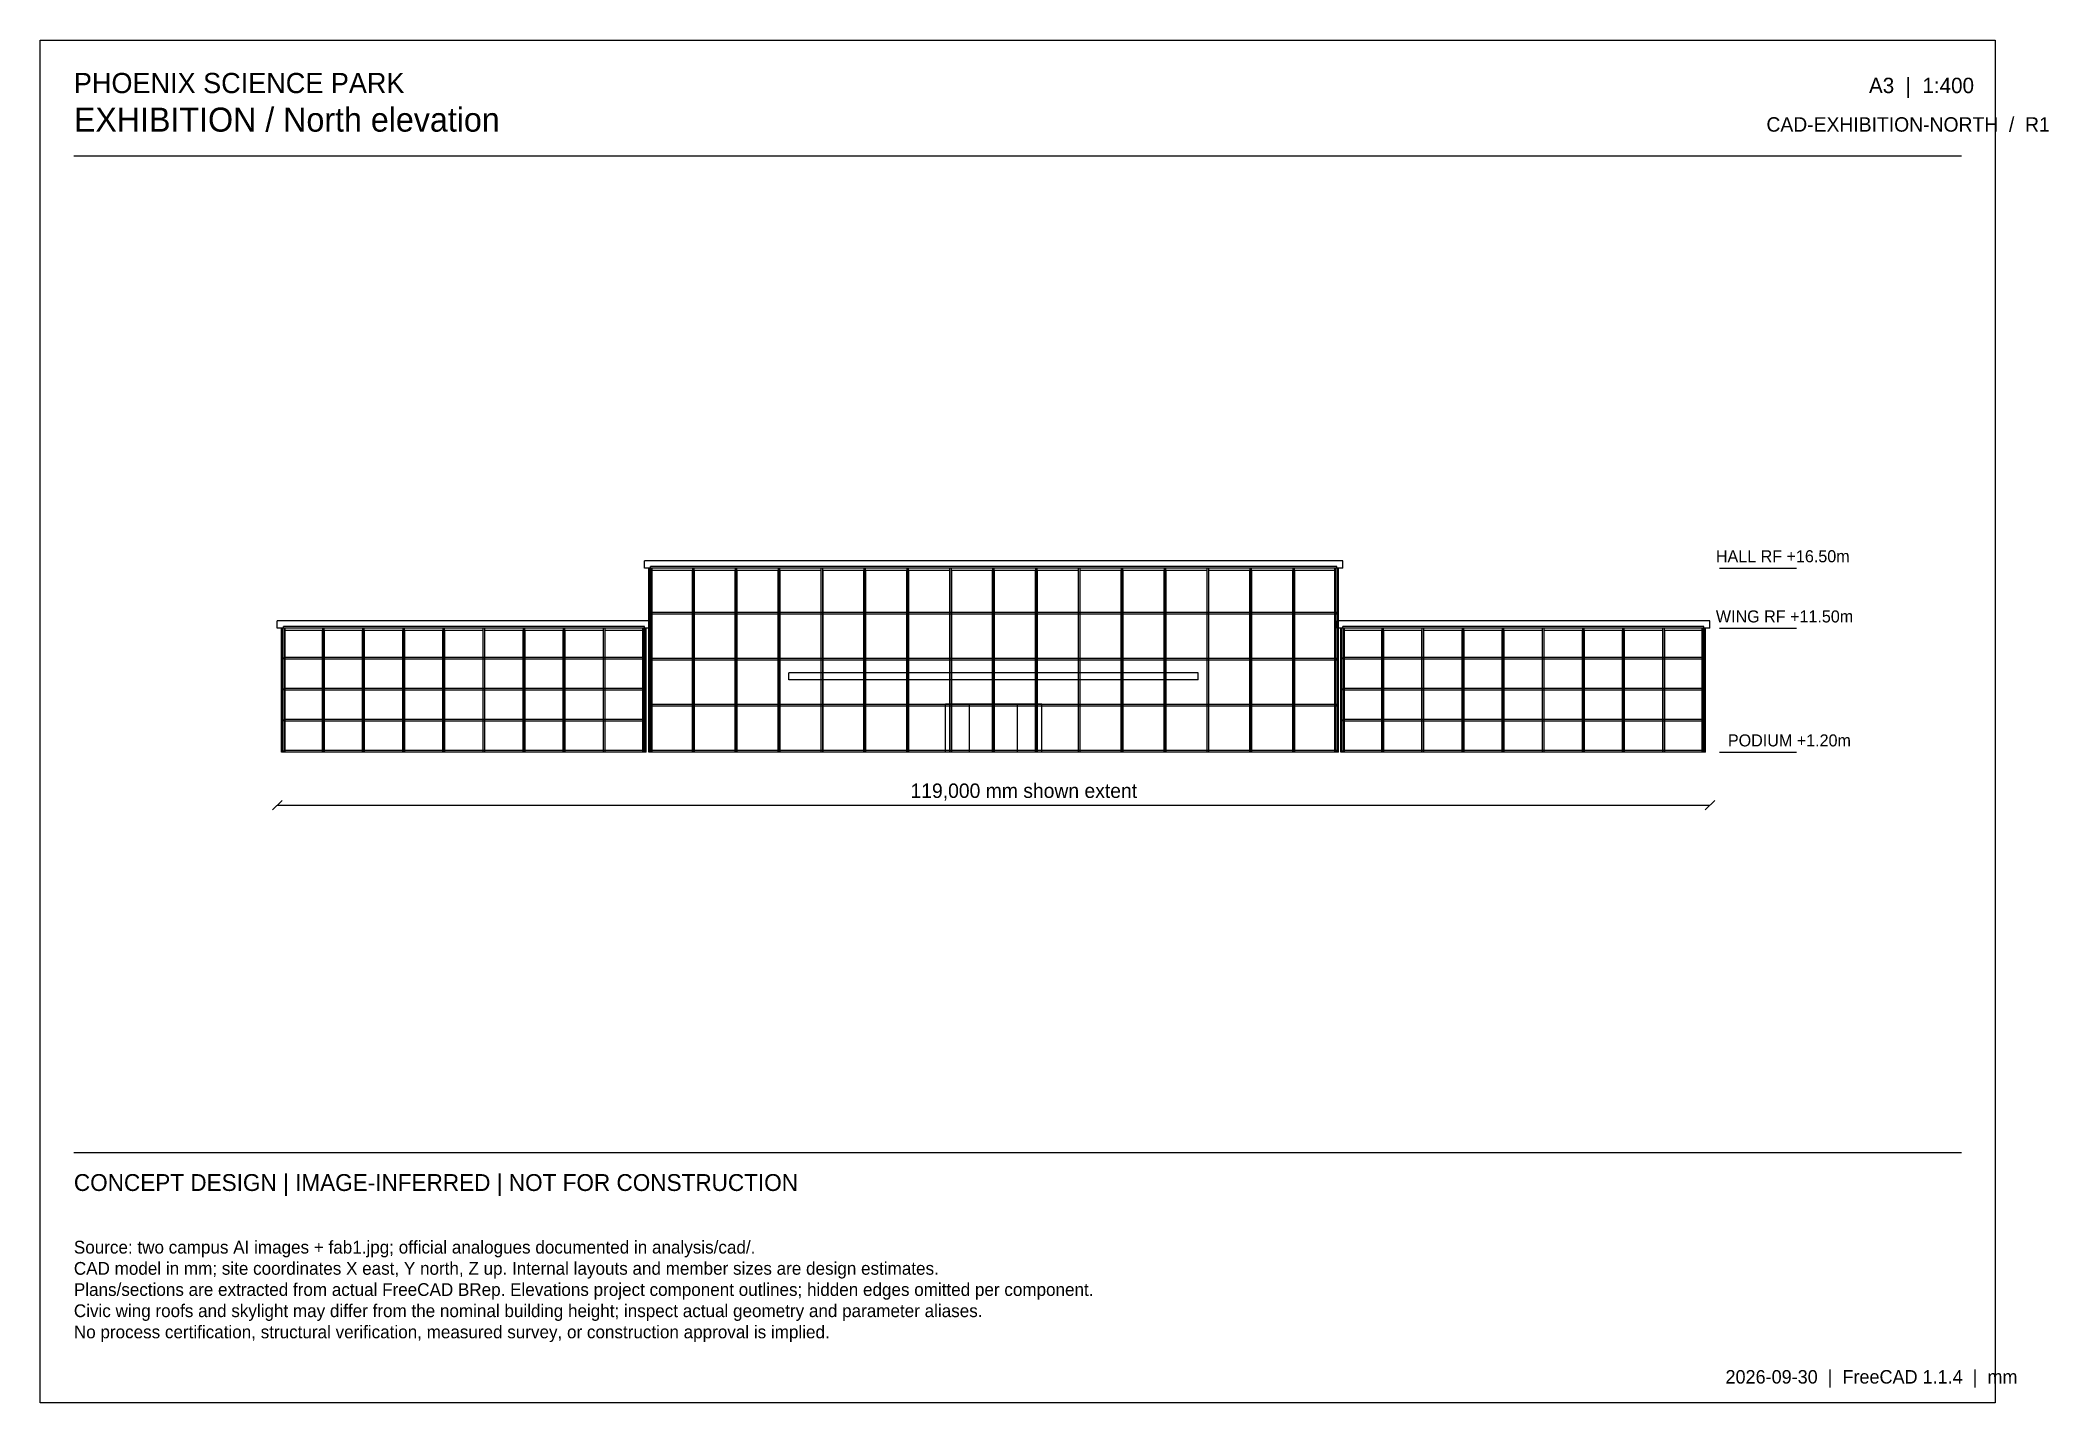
# Model space of a CAD drawing. Header units: millimetres. Extents: x 2800 to 169658, y 2800 to 116000.
import ezdxf

# ---------------------------------------------------------------- set-up
doc = ezdxf.new("R2010")
doc.units = ezdxf.units.MM

msp = doc.modelspace()

# ---------------------------------------------------------------- linework, layer by layer
at = {"layer": 'dimension'}
for p, q in [((22100, 52050), (22900, 52850)), ((22500, 52450), (141500, 52450)), ((141100, 52050), (141900, 52850))]:
    msp.add_line(p, q, dxfattribs=at)
at = {"layer": 'envelope'}
for p, q in [((53350, 56850), (53350, 72150)), ((53650, 72150), (53350, 72150)), ((53440, 56850), (53440, 72150)), ((53560, 72150), (53440, 72150)), ((53500, 72150), (53500, 72290)), ((110500, 72290), (53500, 72290)), ((110500, 72150), (53500, 72150)), ((53560, 56850), (53560, 72150)), ((53650, 56850), (53650, 72150)), ((57002.5, 56850), (57002.5, 72150)), ((57122.5, 72150), (57002.5, 72150)), ((57122.5, 56850), (57122.5, 72150)), ((60565, 56850), (60565, 72150)), ((60685, 72150), (60565, 72150)), ((60685, 56850), (60685, 72150)), ((64127.5, 56850), (64127.5, 72150)), ((64247.5, 72150), (64127.5, 72150)), ((64247.5, 56850), (64247.5, 72150)), ((67690, 56850), (67690, 72150)), ((67810, 72150), (67690, 72150)), ((67810, 56850), (67810, 72150)), ((71252.5, 56850), (71252.5, 72150)), ((71372.5, 72150), (71252.5, 72150)), ((71372.5, 56850), (71372.5, 72150)), ((74815, 56850), (74815, 72150)), ((74935, 72150), (74815, 72150)), ((74935, 56850), (74935, 72150)), ((78377.5, 56850), (78377.5, 72150)), ((78497.5, 72150), (78377.5, 72150)), ((78497.5, 56850), (78497.5, 72150)), ((81940, 56850), (81940, 72150)), ((82060, 72150), (81940, 72150)), ((82060, 56850), (82060, 72150)), ((85502.5, 56850), (85502.5, 72150)), ((85622.5, 72150), (85502.5, 72150)), ((85622.5, 56850), (85622.5, 72150)), ((89065, 56850), (89065, 72150)), ((89185, 72150), (89065, 72150)), ((89185, 56850), (89185, 72150)), ((92627.5, 56850), (92627.5, 72150)), ((92747.5, 72150), (92627.5, 72150)), ((92747.5, 56850), (92747.5, 72150)), ((96190, 56850), (96190, 72150)), ((96310, 72150), (96190, 72150)), ((96310, 56850), (96310, 72150)), ((99752.5, 56850), (99752.5, 72150)), ((99872.5, 72150), (99752.5, 72150)), ((99872.5, 56850), (99872.5, 72150)), ((103315, 56850), (103315, 72150)), ((103435, 72150), (103315, 72150)), ((103435, 56850), (103435, 72150)), ((106877.5, 56850), (106877.5, 72150)), ((106997.5, 72150), (106877.5, 72150)), ((106997.5, 56850), (106997.5, 72150)), ((110350, 56850), (110350, 72150)), ((110650, 72150), (110350, 72150)), ((110440, 56850), (110440, 72150)), ((110560, 72150), (110440, 72150)), ((110500, 72150), (110500, 72290)), ((110560, 56850), (110560, 72150)), ((110650, 56850), (110650, 72150)), ((53500, 68325), (53500, 68465)), ((110500, 68465), (53500, 68465)), ((110500, 68325), (110500, 68465)), ((22850, 56850), (22850, 67150)), ((23150, 67150), (22850, 67150)), ((22940, 56850), (22940, 67150)), ((23060, 67150), (22940, 67150)), ((23000, 67150), (23000, 67290)), ((53000, 67290), (23000, 67290)), ((53000, 67150), (23000, 67150)), ((23060, 56850), (23060, 67150)), ((23150, 56850), (23150, 67150)), ((26273.33, 56850), (26273.33, 67150)), ((26393.33, 67150), (26273.33, 67150)), ((26393.33, 56850), (26393.33, 67150)), ((29606.67, 56850), (29606.67, 67150)), ((29726.67, 67150), (29606.67, 67150)), ((29726.67, 56850), (29726.67, 67150)), ((32940, 56850), (32940, 67150)), ((33060, 67150), (32940, 67150)), ((33060, 56850), (33060, 67150)), ((36273.33, 56850), (36273.33, 67150)), ((36393.33, 67150), (36273.33, 67150)), ((36393.33, 56850), (36393.33, 67150)), ((39606.67, 56850), (39606.67, 67150)), ((39726.67, 67150), (39606.67, 67150)), ((39726.67, 56850), (39726.67, 67150)), ((42940, 56850), (42940, 67150)), ((43060, 67150), (42940, 67150)), ((43060, 56850), (43060, 67150)), ((46273.33, 56850), (46273.33, 67150)), ((46393.33, 67150), (46273.33, 67150)), ((46393.33, 56850), (46393.33, 67150)), ((49606.67, 56850), (49606.67, 67150)), ((49726.67, 67150), (49606.67, 67150)), ((49726.67, 56850), (49726.67, 67150)), ((52850, 56850), (52850, 67150)), ((53150, 67150), (52850, 67150)), ((52940, 56850), (52940, 67150)), ((53060, 67150), (52940, 67150)), ((53000, 67150), (53000, 67290)), ((53060, 56850), (53060, 67150)), ((53150, 56850), (53150, 67150)), ((110500, 68325), (53500, 68325)), ((110850, 56850), (110850, 67150)), ((111150, 67150), (110850, 67150)), ((110940, 56850), (110940, 67150)), ((111060, 67150), (110940, 67150)), ((111000, 67150), (111000, 67290)), ((141000, 67290), (111000, 67290)), ((141000, 67150), (111000, 67150)), ((111060, 56850), (111060, 67150)), ((111150, 56850), (111150, 67150)), ((114273.33, 56850), (114273.33, 67150)), ((114393.33, 67150), (114273.33, 67150)), ((114393.33, 56850), (114393.33, 67150)), ((117606.67, 56850), (117606.67, 67150)), ((117726.67, 67150), (117606.67, 67150)), ((117726.67, 56850), (117726.67, 67150)), ((120940, 56850), (120940, 67150)), ((121060, 67150), (120940, 67150)), ((121060, 56850), (121060, 67150)), ((124273.33, 56850), (124273.33, 67150)), ((124393.33, 67150), (124273.33, 67150)), ((124393.33, 56850), (124393.33, 67150)), ((127606.67, 56850), (127606.67, 67150)), ((127726.67, 67150), (127606.67, 67150)), ((127726.67, 56850), (127726.67, 67150)), ((130940, 56850), (130940, 67150)), ((131060, 67150), (130940, 67150)), ((131060, 56850), (131060, 67150)), ((134273.33, 56850), (134273.33, 67150)), ((134393.33, 67150), (134273.33, 67150)), ((134393.33, 56850), (134393.33, 67150)), ((137606.67, 56850), (137606.67, 67150)), ((137726.67, 67150), (137606.67, 67150)), ((137726.67, 56850), (137726.67, 67150)), ((140850, 56850), (140850, 67150)), ((141150, 67150), (140850, 67150)), ((140940, 56850), (140940, 67150)), ((141060, 67150), (140940, 67150)), ((141000, 67150), (141000, 67290)), ((141060, 56850), (141060, 67150)), ((141150, 56850), (141150, 67150)), ((23000, 64575), (23000, 64715)), ((53000, 64715), (23000, 64715)), ((53000, 64575), (23000, 64575)), ((53000, 64575), (53000, 64715)), ((53500, 64500), (53500, 64640)), ((110500, 64640), (53500, 64640)), ((110500, 64500), (53500, 64500)), ((110500, 64500), (110500, 64640)), ((111000, 64575), (111000, 64715)), ((141000, 64715), (111000, 64715)), ((141000, 64575), (111000, 64575)), ((141000, 64575), (141000, 64715)), ((23000, 62000), (23000, 62140)), ((53000, 62140), (23000, 62140)), ((53000, 62000), (23000, 62000)), ((53000, 62000), (53000, 62140)), ((111000, 62000), (111000, 62140)), ((141000, 62140), (111000, 62140)), ((141000, 62000), (111000, 62000)), ((141000, 62000), (141000, 62140)), ((53500, 60675), (53500, 60815)), ((110500, 60815), (53500, 60815)), ((110500, 60675), (53500, 60675)), ((110500, 60675), (110500, 60815)), ((23000, 59425), (23000, 59565)), ((53000, 59565), (23000, 59565)), ((53000, 59425), (23000, 59425)), ((53000, 59425), (53000, 59565)), ((111000, 59425), (111000, 59565)), ((141000, 59565), (111000, 59565)), ((141000, 59425), (111000, 59425)), ((141000, 59425), (141000, 59565)), ((23150, 56850), (22850, 56850)), ((23060, 56850), (22940, 56850)), ((23000, 56850), (23000, 56990)), ((53000, 56990), (23000, 56990)), ((53000, 56850), (23000, 56850)), ((26393.33, 56850), (26273.33, 56850)), ((29726.67, 56850), (29606.67, 56850)), ((33060, 56850), (32940, 56850)), ((36393.33, 56850), (36273.33, 56850)), ((39726.67, 56850), (39606.67, 56850)), ((43060, 56850), (42940, 56850)), ((46393.33, 56850), (46273.33, 56850)), ((49726.67, 56850), (49606.67, 56850)), ((53150, 56850), (52850, 56850)), ((53060, 56850), (52940, 56850)), ((53000, 56850), (53000, 56990)), ((53650, 56850), (53350, 56850)), ((53560, 56850), (53440, 56850)), ((53500, 56850), (53500, 56990)), ((110500, 56990), (53500, 56990)), ((110500, 56850), (53500, 56850)), ((57122.5, 56850), (57002.5, 56850)), ((60685, 56850), (60565, 56850)), ((64247.5, 56850), (64127.5, 56850)), ((67810, 56850), (67690, 56850)), ((71372.5, 56850), (71252.5, 56850)), ((74935, 56850), (74815, 56850)), ((78497.5, 56850), (78377.5, 56850)), ((82060, 56850), (81940, 56850)), ((85622.5, 56850), (85502.5, 56850)), ((89185, 56850), (89065, 56850)), ((92747.5, 56850), (92627.5, 56850)), ((96310, 56850), (96190, 56850)), ((99872.5, 56850), (99752.5, 56850)), ((103435, 56850), (103315, 56850)), ((106997.5, 56850), (106877.5, 56850)), ((110650, 56850), (110350, 56850)), ((110560, 56850), (110440, 56850)), ((110500, 56850), (110500, 56990)), ((111150, 56850), (110850, 56850)), ((111060, 56850), (110940, 56850)), ((111000, 56850), (111000, 56990)), ((141000, 56990), (111000, 56990)), ((141000, 56850), (111000, 56850)), ((114393.33, 56850), (114273.33, 56850)), ((117726.67, 56850), (117606.67, 56850)), ((121060, 56850), (120940, 56850)), ((124393.33, 56850), (124273.33, 56850)), ((127726.67, 56850), (127606.67, 56850)), ((131060, 56850), (130940, 56850)), ((134393.33, 56850), (134273.33, 56850)), ((137726.67, 56850), (137606.67, 56850)), ((141150, 56850), (140850, 56850)), ((141060, 56850), (140940, 56850)), ((141000, 56850), (141000, 56990))]:
    msp.add_line(p, q, dxfattribs=at)
at = {"layer": 'frame'}
for p, q in [((2800, 116000), (165200, 116000)), ((2800, 2800), (2800, 116000)), ((165200, 116000), (165200, 2800)), ((5600, 106400), (162400, 106400)), ((5600, 23600), (162400, 23600)), ((165200, 2800), (2800, 2800))]:
    msp.add_line(p, q, dxfattribs=at)
at = {"layer": 'glazing'}
for p, q in [((53580, 56850), (53580, 71950)), ((56982.5, 71950), (53580, 71950)), ((56982.5, 56850), (56982.5, 71950)), ((57142.5, 56850), (57142.5, 71950)), ((60545, 71950), (57142.5, 71950)), ((60545, 56850), (60545, 71950)), ((60705, 56850), (60705, 71950)), ((64107.5, 71950), (60705, 71950)), ((64107.5, 56850), (64107.5, 71950)), ((64267.5, 56850), (64267.5, 71950)), ((67670, 71950), (64267.5, 71950)), ((67670, 56850), (67670, 71950)), ((67830, 56850), (67830, 71950)), ((71232.5, 71950), (67830, 71950)), ((71232.5, 56850), (71232.5, 71950)), ((71392.5, 56850), (71392.5, 71950)), ((74795, 71950), (71392.5, 71950)), ((74795, 56850), (74795, 71950)), ((74955, 56850), (74955, 71950)), ((78357.5, 71950), (74955, 71950)), ((78357.5, 56850), (78357.5, 71950)), ((78517.5, 56850), (78517.5, 71950)), ((81920, 71950), (78517.5, 71950)), ((81920, 56850), (81920, 71950)), ((82080, 56850), (82080, 71950)), ((85482.5, 71950), (82080, 71950)), ((85482.5, 56850), (85482.5, 71950)), ((85642.5, 56850), (85642.5, 71950)), ((89045, 71950), (85642.5, 71950)), ((89045, 56850), (89045, 71950)), ((89205, 56850), (89205, 71950)), ((92607.5, 71950), (89205, 71950)), ((92607.5, 56850), (92607.5, 71950)), ((92767.5, 56850), (92767.5, 71950)), ((96170, 71950), (92767.5, 71950)), ((96170, 56850), (96170, 71950)), ((96330, 56850), (96330, 71950)), ((99732.5, 71950), (96330, 71950)), ((99732.5, 56850), (99732.5, 71950)), ((99892.5, 56850), (99892.5, 71950)), ((103295, 71950), (99892.5, 71950)), ((103295, 56850), (103295, 71950)), ((103455, 56850), (103455, 71950)), ((106857.5, 71950), (103455, 71950)), ((106857.5, 56850), (106857.5, 71950)), ((107017.5, 56850), (107017.5, 71950)), ((110420, 71950), (107017.5, 71950)), ((110420, 56850), (110420, 71950)), ((23080, 56850), (23080, 66950)), ((26253.33, 66950), (23080, 66950)), ((26253.33, 56850), (26253.33, 66950)), ((26413.33, 56850), (26413.33, 66950)), ((29586.67, 66950), (26413.33, 66950)), ((29586.67, 56850), (29586.67, 66950)), ((29746.67, 56850), (29746.67, 66950)), ((32920, 66950), (29746.67, 66950)), ((32920, 56850), (32920, 66950)), ((33080, 56850), (33080, 66950)), ((36253.33, 66950), (33080, 66950)), ((36253.33, 56850), (36253.33, 66950)), ((36413.33, 56850), (36413.33, 66950)), ((39586.67, 66950), (36413.33, 66950)), ((39586.67, 56850), (39586.67, 66950)), ((39746.67, 56850), (39746.67, 66950)), ((42920, 66950), (39746.67, 66950)), ((42920, 56850), (42920, 66950)), ((43080, 56850), (43080, 66950)), ((46253.33, 66950), (43080, 66950)), ((46253.33, 56850), (46253.33, 66950)), ((46413.33, 56850), (46413.33, 66950)), ((49586.67, 66950), (46413.33, 66950)), ((49586.67, 56850), (49586.67, 66950)), ((49746.67, 56850), (49746.67, 66950)), ((52920, 66950), (49746.67, 66950)), ((52920, 56850), (52920, 66950)), ((111080, 56850), (111080, 66950)), ((114253.33, 66950), (111080, 66950)), ((114253.33, 56850), (114253.33, 66950)), ((114413.33, 56850), (114413.33, 66950)), ((117586.67, 66950), (114413.33, 66950)), ((117586.67, 56850), (117586.67, 66950)), ((117746.67, 56850), (117746.67, 66950)), ((120920, 66950), (117746.67, 66950)), ((120920, 56850), (120920, 66950)), ((121080, 56850), (121080, 66950)), ((124253.33, 66950), (121080, 66950)), ((124253.33, 56850), (124253.33, 66950)), ((124413.33, 56850), (124413.33, 66950)), ((127586.67, 66950), (124413.33, 66950)), ((127586.67, 56850), (127586.67, 66950)), ((127746.67, 56850), (127746.67, 66950)), ((130920, 66950), (127746.67, 66950)), ((130920, 56850), (130920, 66950)), ((131080, 56850), (131080, 66950)), ((134253.33, 66950), (131080, 66950)), ((134253.33, 56850), (134253.33, 66950)), ((134413.33, 56850), (134413.33, 66950)), ((137586.67, 66950), (134413.33, 66950)), ((137586.67, 56850), (137586.67, 66950)), ((137746.67, 56850), (137746.67, 66950)), ((140920, 66950), (137746.67, 66950)), ((140920, 56850), (140920, 66950)), ((78000, 56850), (78000, 60850)), ((80000, 60850), (78000, 60850)), ((80000, 56850), (80000, 60850)), ((82000, 60850), (80000, 60850)), ((82000, 56850), (82000, 60850)), ((84000, 60850), (82000, 60850)), ((84000, 56850), (84000, 60850)), ((86000, 60850), (84000, 60850)), ((86000, 56850), (86000, 60850)), ((26253.33, 56850), (23080, 56850)), ((29586.67, 56850), (26413.33, 56850)), ((32920, 56850), (29746.67, 56850)), ((36253.33, 56850), (33080, 56850)), ((39586.67, 56850), (36413.33, 56850)), ((42920, 56850), (39746.67, 56850)), ((46253.33, 56850), (43080, 56850)), ((49586.67, 56850), (46413.33, 56850)), ((52920, 56850), (49746.67, 56850)), ((56982.5, 56850), (53580, 56850)), ((60545, 56850), (57142.5, 56850)), ((64107.5, 56850), (60705, 56850)), ((67670, 56850), (64267.5, 56850)), ((71232.5, 56850), (67830, 56850)), ((74795, 56850), (71392.5, 56850)), ((78357.5, 56850), (74955, 56850)), ((80000, 56850), (78000, 56850)), ((81920, 56850), (78517.5, 56850)), ((82000, 56850), (80000, 56850)), ((84000, 56850), (82000, 56850)), ((85482.5, 56850), (82080, 56850)), ((86000, 56850), (84000, 56850)), ((89045, 56850), (85642.5, 56850)), ((92607.5, 56850), (89205, 56850)), ((96170, 56850), (92767.5, 56850)), ((99732.5, 56850), (96330, 56850)), ((103295, 56850), (99892.5, 56850)), ((106857.5, 56850), (103455, 56850)), ((110420, 56850), (107017.5, 56850)), ((114253.33, 56850), (111080, 56850)), ((117586.67, 56850), (114413.33, 56850)), ((120920, 56850), (117746.67, 56850)), ((124253.33, 56850), (121080, 56850)), ((127586.67, 56850), (124413.33, 56850)), ((130920, 56850), (127746.67, 56850)), ((134253.33, 56850), (131080, 56850)), ((137586.67, 56850), (134413.33, 56850)), ((140920, 56850), (137746.67, 56850))]:
    msp.add_line(p, q, dxfattribs=at)
at = {"layer": 'grid'}
for p, q in [((142300, 72150), (148700, 72150)), ((142300, 67150), (148700, 67150)), ((142300, 56850), (148700, 56850))]:
    msp.add_line(p, q, dxfattribs=at)
at = {"layer": 'roof'}
for p, q in [((53000, 72150), (53000, 72750)), ((111000, 72750), (53000, 72750)), ((111000, 72150), (53000, 72150)), ((111000, 72150), (111000, 72750)), ((22500, 67150), (22500, 67750)), ((53500, 67750), (22500, 67750)), ((53500, 67150), (22500, 67150)), ((53500, 67150), (53500, 67750)), ((110500, 67150), (110500, 67750)), ((141500, 67750), (110500, 67750)), ((141500, 67150), (110500, 67150)), ((141500, 67150), (141500, 67750)), ((65000, 62850), (65000, 63450)), ((99000, 63450), (65000, 63450)), ((99000, 62850), (99000, 63450)), ((99000, 62850), (65000, 62850))]:
    msp.add_line(p, q, dxfattribs=at)

# ---------------------------------------------------------------- texts
at = {"layer": 'annotation'}
for s, height, p in [('PHOENIX SCIENCE PARK', 1680, (5600, 111600)), ('A3  |  1:400', 1280, (154720, 111600)), ('EXHIBITION / North elevation', 2000, (5600, 108400)), ('CAD-EXHIBITION-NORTH  /  R1', 1200, (146200, 108400)), ('HALL RF +16.50m', 1000, (142000, 72630)), ('WING RF +11.50m', 1000, (142000, 67630)), ('PODIUM +1.20m', 1000, (143000, 57330)), ('119,000 mm shown extent', 1200, (75100, 53050)), ('CONCEPT DESIGN | IMAGE-INFERRED | NOT FOR CONSTRUCTION', 1400, (5600, 20400)), ('Source: two campus AI images + fab1.jpg; official analogues documented in analysis/cad/.', 1060, (5600, 15200)), ('CAD model in mm; site coordinates X east, Y north, Z up. Internal layouts and member sizes are design estimates.', 1060, (5600, 13440)), ('Plans/sections are extracted from actual FreeCAD BRep. Elevations project component outlines; hidden edges omitted per component.', 1060, (5600, 11680)), ('Civic wing roofs and skylight may differ from the nominal building height; inspect actual geometry and parameter aliases.', 1060, (5600, 9920)), ('No process certification, structural verification, measured survey, or construction approval is implied.', 1060, (5600, 8160)), ('2026-09-30  |  FreeCAD 1.1.4  |  mm', 1120, (142800, 4400))]:
    msp.add_text(s, height=height, dxfattribs=at).set_placement(p)

doc.saveas('drawing.dxf')
